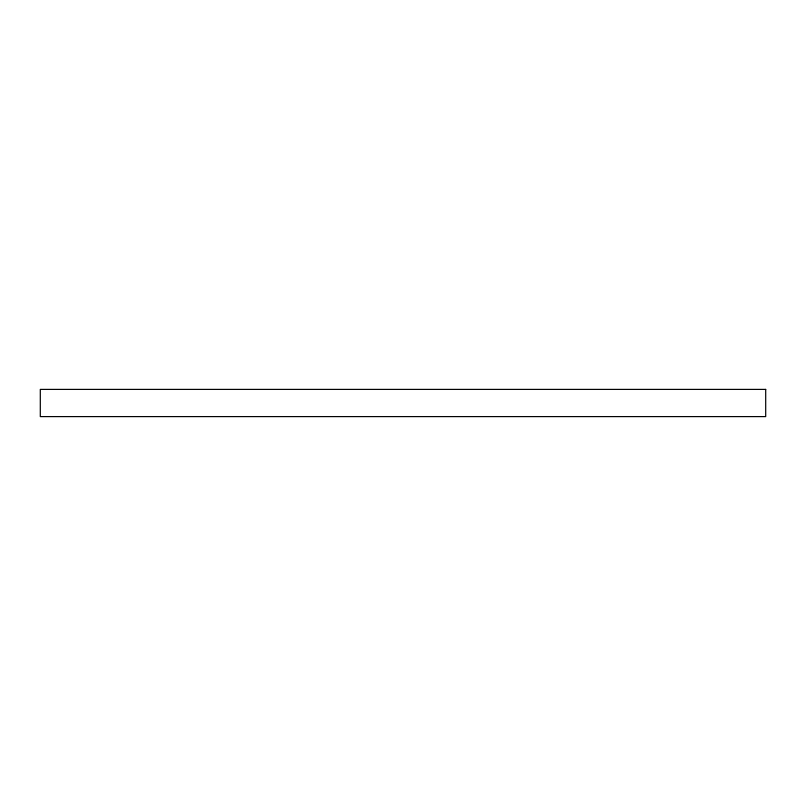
<?xml version="1.0" encoding="UTF-8"?>
<svg xmlns="http://www.w3.org/2000/svg" width="806" height="806" viewBox="0 0 806 806"><rect width="100%" height="100%" fill="white"/><g stroke="black" fill="none" stroke-linecap="round" stroke-linejoin="round"><path stroke-width="1.21" d="M765.7 389.399L40.3 389.399L40.3 416.601L765.7 416.601L765.7 389.399"/></g></svg>
